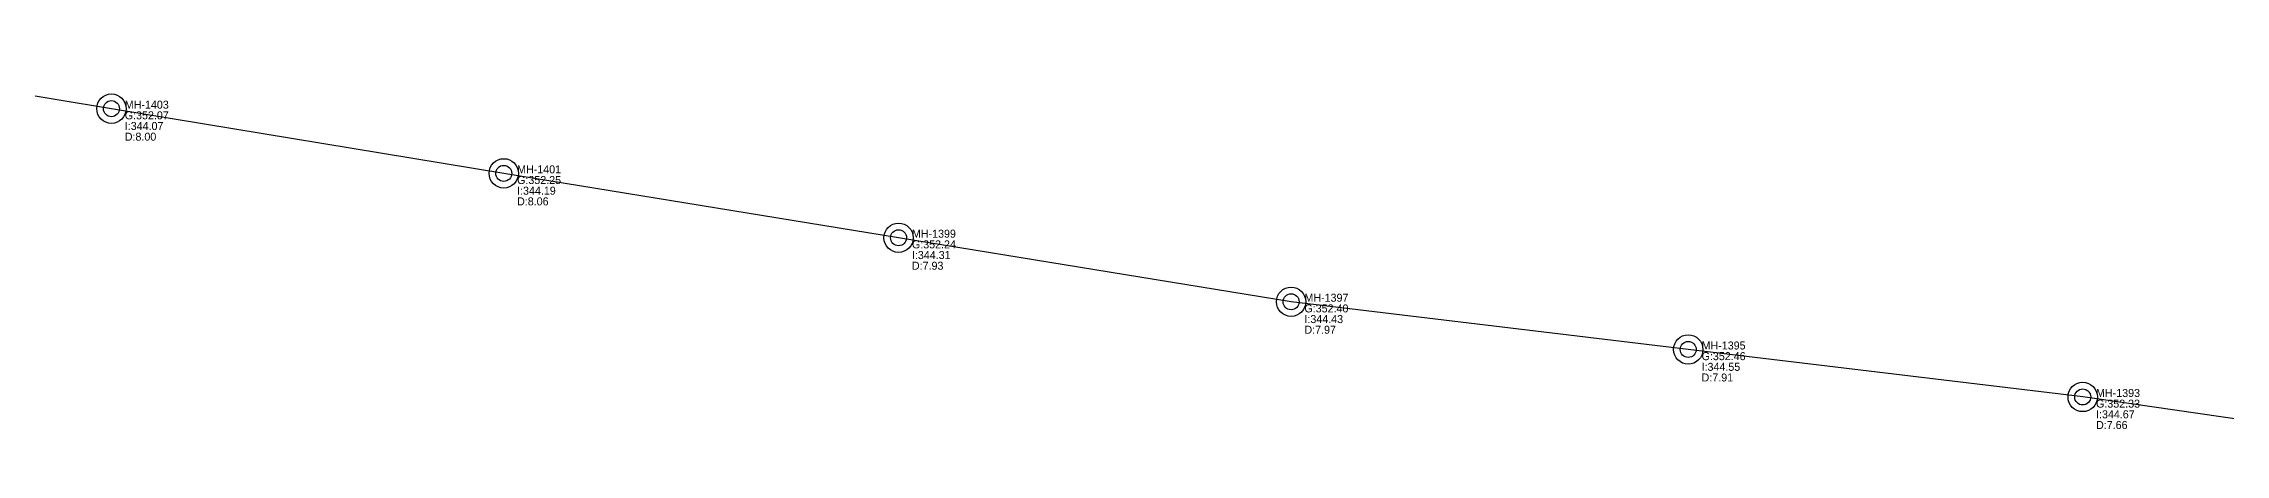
# Model space of a CAD drawing. Header units: metres. Extents: x 449149 to 451990, y 2566737 to 2570847.
# Drawn here: x 449475.9 to 449803.2, y 2567649.3 to 2567710.9 of the extents above; entities that cross this region are included whole.
import ezdxf

# ---------------------------------------------------------------- set-up
doc = ezdxf.new("R2010")
doc.units = ezdxf.units.M
for name, color, linetype in [('SEW-MAIN-PIPE', 5, 'Continuous'), ('SEW-MH', 7, 'Continuous'), ('SEW-MH-LABEL', 8, 'Continuous'), ('SEW-TRUNK-MH', 7, 'Continuous')]:
    doc.layers.add(name, color=color, linetype=linetype)

msp = doc.modelspace()

# ---------------------------------------------------------------- linework, layer by layer
at = {"layer": 'SEW-MAIN-PIPE'}
for points in [[(449486.11, 2567701.14), (449426.91, 2567710.89)], [(449544.95, 2567691.44), (449486.11, 2567701.14)], [(449604.17, 2567681.79), (449544.95, 2567691.44)], [(449663.04, 2567672.19), (449604.17, 2567681.79)], [(449722.61, 2567665.03), (449663.04, 2567672.19)], [(449781.77, 2567657.91), (449722.61, 2567665.03)], [(449841.15, 2567649.31), (449781.77, 2567657.91)]]:
    msp.add_lwpolyline(points, dxfattribs=at)
at = {"layer": 'SEW-MH'}
for centre in [(449486.11, 2567701.14), (449544.95, 2567691.44), (449604.17, 2567681.79), (449663.04, 2567672.19), (449722.61, 2567665.03), (449781.77, 2567657.91)]:
    msp.add_circle(centre, 1.2, dxfattribs=at)
at = {"layer": 'SEW-TRUNK-MH'}
for centre in [(449486.11, 2567701.14), (449544.95, 2567691.44), (449604.17, 2567681.79), (449663.04, 2567672.19), (449722.61, 2567665.03), (449781.77, 2567657.91)]:
    msp.add_circle(centre, 2.2, dxfattribs=at)

# ---------------------------------------------------------------- texts
at = {"layer": 'SEW-MH-LABEL'}
for s, p in [('MH-1403', (449488.11, 2567701.14)), ('G:352.07', (449488.11, 2567699.54)), ('I:344.07', (449488.11, 2567697.94)), ('D:8.00', (449488.11, 2567696.34)), ('MH-1401', (449546.95, 2567691.44)), ('G:352.25', (449546.95, 2567689.84)), ('I:344.19', (449546.95, 2567688.24)), ('D:8.06', (449546.95, 2567686.64)), ('MH-1399', (449606.17, 2567681.79)), ('G:352.24', (449606.17, 2567680.19)), ('I:344.31', (449606.17, 2567678.59)), ('D:7.93', (449606.17, 2567676.99)), ('MH-1397', (449665.04, 2567672.19)), ('G:352.40', (449665.04, 2567670.59)), ('I:344.43', (449665.04, 2567668.99)), ('D:7.97', (449665.04, 2567667.39)), ('MH-1395', (449724.61, 2567665.03)), ('G:352.46', (449724.61, 2567663.43)), ('I:344.55', (449724.61, 2567661.83)), ('D:7.91', (449724.61, 2567660.23)), ('MH-1393', (449783.77, 2567657.91)), ('G:352.33', (449783.77, 2567656.31)), ('I:344.67', (449783.77, 2567654.71)), ('D:7.66', (449783.77, 2567653.11))]:
    msp.add_text(s, height=1.2, dxfattribs=at).set_placement(p)

doc.saveas('drawing.dxf')
